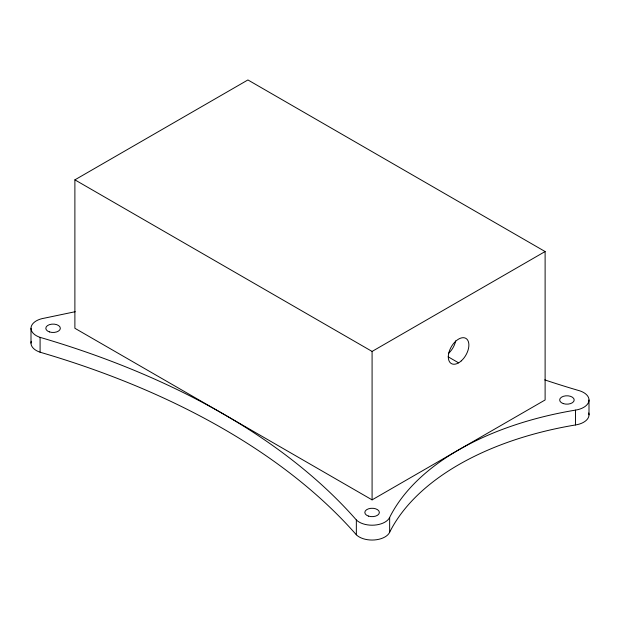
<?xml version="1.0" encoding="UTF-8"?>
<svg xmlns="http://www.w3.org/2000/svg" width="620" height="620" viewBox="0 0 620 620"><rect width="100%" height="100%" fill="white"/><g stroke="black" fill="none" stroke-linecap="round" stroke-linejoin="round"><path stroke-width="0.93" d="M74.888 179.847L247.915 79.949L545.112 251.542L545.112 399.97L372.085 499.867L74.888 328.282L74.888 179.847L372.085 351.431L545.112 251.542M75.229 311.705L44.477 318.145A18.181 10.493 0 0 0 31.155 326.911A18.181 10.493 0 0 0 40.091 337.365A717.503 414.245 0 0 1 356.345 519.955A18.181 10.493 0 0 0 374.465 525.117A18.181 10.493 0 0 0 389.647 517.429A271.591 156.798 0 0 1 575.523 410.107A18.181 10.493 0 0 0 588.845 401.341A18.181 10.493 0 0 0 579.909 390.879A717.503 414.245 0 0 1 544.732 379.882M448.151 356.81L458.599 362.84M589 399.97L589 414.819M575.523 410.107L575.523 424.956A271.591 156.798 0 0 0 389.647 532.27A18.181 10.493 0 0 1 374.465 539.958A18.181 10.493 0 0 1 356.345 534.796A717.503 414.245 0 0 0 40.091 352.214A18.181 10.493 0 0 1 31.279 341.295M389.647 517.429L389.647 532.27M372.085 351.431L372.085 499.867M356.345 519.955L356.345 534.796M40.091 337.365L40.091 352.214M31 328.282L31 343.124M588.721 412.99A18.181 10.493 0 0 1 575.523 424.956M455.677 340.884A14.547 8.393 -60 0 1 448.407 353.478M368.451 516.096A7.27 4.2 0 0 0 379.363 512.461A7.27 4.2 0 0 0 368.451 508.826A7.27 4.2 0 0 0 368.451 516.096M49.437 331.917A7.27 4.2 0 0 0 60.342 328.282A7.27 4.2 0 0 0 49.437 324.647A7.27 4.2 0 0 0 49.437 331.917M563.293 403.604A7.27 4.2 0 0 0 574.197 399.97A7.27 4.2 0 0 0 563.293 396.335A7.27 4.2 0 0 0 563.293 403.604M461.264 360.894A14.547 8.393 -60 0 0 465.868 338.365A14.547 8.393 -60 0 0 448.663 353.625A14.547 8.393 -60 0 0 461.264 360.894"/></g></svg>
